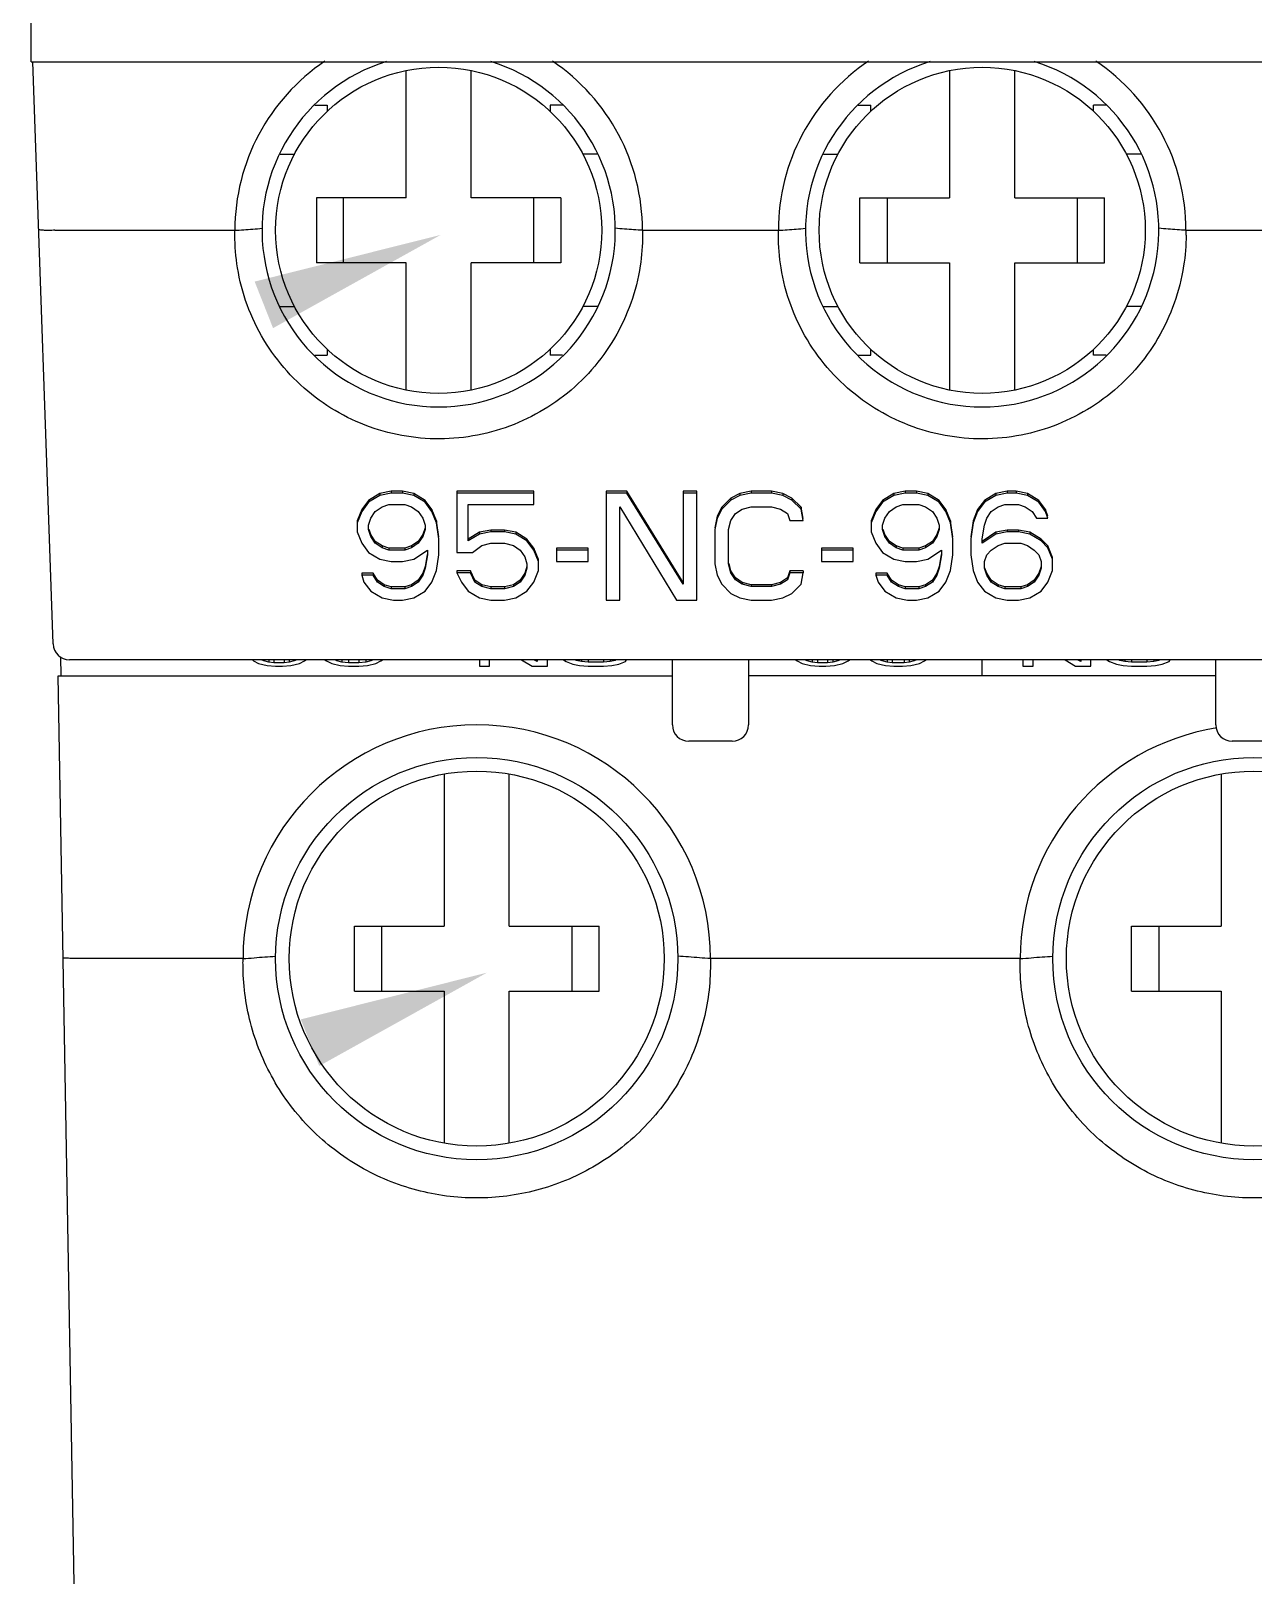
# Model space of a CAD drawing. Header units: inches. Extents: x 187 to 137830, y 99 to 66837.
# Drawn here: x 3823.37 to 3845.87, y 27130.01 to 27158.59 of the extents above; entities that cross this region are included whole.
import ezdxf

# ---------------------------------------------------------------- set-up
doc = ezdxf.new("R2010")
doc.units = ezdxf.units.IN
doc.header["$MEASUREMENT"] = 0
doc.layers.add('AM_5', color=3, linetype='Continuous', lineweight=25)

msp = doc.modelspace()

# ---------------------------------------------------------------- linework, layer by layer
at = {"color": 7, "linetype": 'Continuous'}
for p, q in [((3823.371, 27158.02), (3823.371, 27186.82)), ((3823.371, 27158.02), (3868.371, 27158.02)), ((3823.777, 27147.309), (3823.403, 27158.021)), ((3830.271, 27155.52), (3830.271, 27157.859)), ((3831.471, 27155.52), (3831.471, 27157.859)), ((3840.271, 27157.859), (3840.271, 27155.52)), ((3841.471, 27155.52), (3841.471, 27157.859)), ((3828.59, 27157.22), (3828.821, 27157.22)), ((3828.821, 27157.22), (3828.821, 27157.11)), ((3833.153, 27157.22), (3832.921, 27157.22)), ((3832.921, 27157.22), (3832.921, 27157.11)), ((3838.59, 27157.22), (3838.821, 27157.22)), ((3838.821, 27157.11), (3838.821, 27157.22)), ((3843.153, 27157.22), (3842.921, 27157.22)), ((3842.921, 27157.11), (3842.921, 27157.22)), ((3827.953, 27156.32), (3828.222, 27156.32)), ((3833.789, 27156.32), (3833.521, 27156.32)), ((3837.953, 27156.32), (3838.222, 27156.32)), ((3843.789, 27156.32), (3843.521, 27156.32)), ((3830.271, 27155.52), (3828.621, 27155.52)), ((3828.621, 27155.52), (3828.621, 27154.32)), ((3829.121, 27154.32), (3829.121, 27155.52)), ((3833.121, 27155.52), (3831.471, 27155.52)), ((3832.621, 27154.32), (3832.621, 27155.52)), ((3833.121, 27155.52), (3833.121, 27154.32)), ((3838.621, 27155.52), (3840.271, 27155.52)), ((3838.621, 27154.32), (3838.621, 27155.52)), ((3839.121, 27155.52), (3839.121, 27154.32)), ((3841.471, 27155.52), (3843.121, 27155.52)), ((3842.621, 27155.52), (3842.621, 27154.32)), ((3843.121, 27154.32), (3843.121, 27155.52)), ((3823.809, 27154.92), (3827.122, 27154.92)), ((3834.62, 27154.92), (3837.122, 27154.92)), ((3844.62, 27154.92), (3847.122, 27154.92)), ((3830.271, 27154.32), (3828.621, 27154.32)), ((3830.271, 27151.98), (3830.271, 27154.32)), ((3833.121, 27154.32), (3831.471, 27154.32)), ((3831.471, 27151.98), (3831.471, 27154.32)), ((3838.621, 27154.32), (3840.271, 27154.32)), ((3840.271, 27154.32), (3840.271, 27151.98)), ((3841.471, 27154.32), (3843.121, 27154.32)), ((3841.471, 27151.98), (3841.471, 27154.32)), ((3827.954, 27153.52), (3828.222, 27153.52)), ((3833.789, 27153.52), (3833.521, 27153.52)), ((3837.954, 27153.52), (3838.222, 27153.52)), ((3843.789, 27153.52), (3843.521, 27153.52)), ((3828.821, 27152.73), (3828.821, 27152.62)), ((3832.921, 27152.73), (3832.921, 27152.62)), ((3838.821, 27152.62), (3838.821, 27152.73)), ((3842.921, 27152.62), (3842.921, 27152.73)), ((3828.59, 27152.62), (3828.821, 27152.62)), ((3833.152, 27152.62), (3832.921, 27152.62)), ((3838.59, 27152.62), (3838.821, 27152.62)), ((3843.152, 27152.62), (3842.921, 27152.62)), ((3829.58, 27149.951), (3829.455, 27149.783)), ((3829.58, 27149.916), (3829.455, 27149.749)), ((3829.788, 27150.077), (3829.58, 27149.951)), ((3829.788, 27150.042), (3829.58, 27149.916)), ((3829.58, 27149.951), (3829.58, 27149.916)), ((3829.996, 27150.119), (3829.788, 27150.077)), ((3829.996, 27150.084), (3829.788, 27150.042)), ((3829.788, 27150.077), (3829.788, 27150.042)), ((3829.83, 27149.832), (3829.955, 27149.874)), ((3829.955, 27149.874), (3830.246, 27149.874)), ((3830.205, 27150.119), (3829.996, 27150.119)), ((3829.996, 27150.119), (3829.996, 27150.084)), ((3830.205, 27150.084), (3829.996, 27150.084)), ((3830.413, 27150.077), (3830.205, 27150.119)), ((3830.205, 27150.119), (3830.205, 27150.084)), ((3830.413, 27150.042), (3830.205, 27150.084)), ((3830.246, 27149.874), (3830.371, 27149.832)), ((3830.621, 27149.951), (3830.413, 27150.077)), ((3830.413, 27150.077), (3830.413, 27150.042)), ((3830.621, 27149.916), (3830.413, 27150.042)), ((3830.746, 27149.783), (3830.621, 27149.951)), ((3830.621, 27149.951), (3830.621, 27149.916)), ((3830.746, 27149.749), (3830.621, 27149.916)), ((3832.621, 27150.119), (3831.205, 27150.119)), ((3831.205, 27150.119), (3831.205, 27148.994)), ((3832.621, 27150.084), (3831.205, 27150.084)), ((3831.413, 27149.874), (3832.621, 27149.874)), ((3831.413, 27149.204), (3831.413, 27149.874)), ((3832.621, 27149.874), (3832.621, 27150.119)), ((3834.33, 27150.119), (3833.955, 27150.119)), ((3833.955, 27150.119), (3833.955, 27148.114)), ((3834.33, 27150.084), (3833.955, 27150.084)), ((3835.371, 27148.442), (3834.33, 27150.119)), ((3834.33, 27150.119), (3834.33, 27150.084)), ((3835.371, 27148.408), (3834.33, 27150.084)), ((3835.621, 27150.119), (3835.371, 27150.119)), ((3835.371, 27150.119), (3835.371, 27148.408)), ((3835.621, 27150.084), (3835.371, 27150.084)), ((3835.621, 27148.114), (3835.621, 27150.119)), ((3836.246, 27149.993), (3836.08, 27149.825)), ((3836.246, 27149.958), (3836.08, 27149.79)), ((3836.413, 27150.077), (3836.246, 27149.993)), ((3836.413, 27150.042), (3836.246, 27149.958)), ((3836.246, 27149.993), (3836.246, 27149.958)), ((3836.621, 27150.119), (3836.413, 27150.077)), ((3836.621, 27150.084), (3836.413, 27150.042)), ((3836.413, 27150.077), (3836.413, 27150.042)), ((3836.996, 27150.119), (3836.621, 27150.119)), ((3836.621, 27150.119), (3836.621, 27150.084)), ((3836.996, 27150.084), (3836.621, 27150.084)), ((3837.205, 27150.077), (3836.996, 27150.119)), ((3836.996, 27150.119), (3836.996, 27150.084)), ((3837.205, 27150.042), (3836.996, 27150.084)), ((3837.371, 27149.993), (3837.205, 27150.077)), ((3837.205, 27150.077), (3837.205, 27150.042)), ((3837.371, 27149.958), (3837.205, 27150.042)), ((3837.538, 27149.825), (3837.371, 27149.993)), ((3837.371, 27149.993), (3837.371, 27149.958)), ((3837.538, 27149.79), (3837.371, 27149.958)), ((3839.038, 27149.951), (3838.913, 27149.783)), ((3839.038, 27149.916), (3838.913, 27149.749)), ((3839.246, 27150.077), (3839.038, 27149.951)), ((3839.246, 27150.042), (3839.038, 27149.916)), ((3839.038, 27149.951), (3839.038, 27149.916)), ((3839.455, 27150.119), (3839.246, 27150.077)), ((3839.455, 27150.084), (3839.246, 27150.042)), ((3839.246, 27150.077), (3839.246, 27150.042)), ((3839.288, 27149.832), (3839.413, 27149.874)), ((3839.413, 27149.874), (3839.705, 27149.874)), ((3839.663, 27150.119), (3839.455, 27150.119)), ((3839.455, 27150.119), (3839.455, 27150.084)), ((3839.663, 27150.084), (3839.455, 27150.084)), ((3839.871, 27150.077), (3839.663, 27150.119)), ((3839.663, 27150.119), (3839.663, 27150.084)), ((3839.871, 27150.042), (3839.663, 27150.084)), ((3839.705, 27149.874), (3839.83, 27149.832)), ((3840.08, 27149.951), (3839.871, 27150.077)), ((3839.871, 27150.077), (3839.871, 27150.042)), ((3840.08, 27149.916), (3839.871, 27150.042)), ((3840.205, 27149.783), (3840.08, 27149.951)), ((3840.08, 27149.951), (3840.08, 27149.916)), ((3840.205, 27149.749), (3840.08, 27149.916)), ((3840.913, 27149.951), (3840.788, 27149.783)), ((3840.913, 27149.916), (3840.788, 27149.749)), ((3841.121, 27150.077), (3840.913, 27149.951)), ((3841.121, 27150.042), (3840.913, 27149.916)), ((3840.913, 27149.951), (3840.913, 27149.916)), ((3841.33, 27150.119), (3841.121, 27150.077)), ((3841.33, 27150.084), (3841.121, 27150.042)), ((3841.121, 27150.077), (3841.121, 27150.042)), ((3841.163, 27149.832), (3841.288, 27149.874)), ((3841.288, 27149.874), (3841.538, 27149.874)), ((3841.496, 27150.119), (3841.33, 27150.119)), ((3841.33, 27150.119), (3841.33, 27150.084)), ((3841.496, 27150.084), (3841.33, 27150.084)), ((3841.705, 27150.077), (3841.496, 27150.119)), ((3841.496, 27150.119), (3841.496, 27150.084)), ((3841.705, 27150.042), (3841.496, 27150.084)), ((3841.538, 27149.874), (3841.663, 27149.832)), ((3841.913, 27149.951), (3841.705, 27150.077)), ((3841.705, 27150.077), (3841.705, 27150.042)), ((3841.913, 27149.916), (3841.705, 27150.042)), ((3842.038, 27149.783), (3841.913, 27149.951)), ((3841.913, 27149.951), (3841.913, 27149.916)), ((3842.038, 27149.749), (3841.913, 27149.916)), ((3829.455, 27149.783), (3829.371, 27149.574)), ((3829.455, 27149.749), (3829.371, 27149.539)), ((3829.371, 27149.574), (3829.371, 27149.371)), ((3829.455, 27149.783), (3829.455, 27149.749)), ((3829.58, 27149.497), (3829.621, 27149.623)), ((3829.621, 27149.623), (3829.705, 27149.749)), ((3829.705, 27149.749), (3829.83, 27149.832)), ((3830.371, 27149.832), (3830.496, 27149.749)), ((3830.496, 27149.749), (3830.58, 27149.623)), ((3830.58, 27149.623), (3830.621, 27149.497)), ((3830.83, 27149.574), (3830.746, 27149.783)), ((3830.746, 27149.783), (3830.746, 27149.749)), ((3830.83, 27149.539), (3830.746, 27149.749)), ((3830.871, 27149.28), (3830.83, 27149.574)), ((3830.83, 27149.574), (3830.83, 27149.539)), ((3834.205, 27149.832), (3835.246, 27148.114)), ((3834.205, 27148.114), (3834.205, 27149.832)), ((3835.996, 27149.658), (3835.955, 27149.448)), ((3835.996, 27149.623), (3835.955, 27149.413)), ((3836.08, 27149.825), (3835.996, 27149.658)), ((3836.08, 27149.79), (3835.996, 27149.623)), ((3835.996, 27149.658), (3835.996, 27149.623)), ((3836.08, 27149.825), (3836.08, 27149.79)), ((3836.205, 27149.413), (3836.246, 27149.581)), ((3836.246, 27149.581), (3836.33, 27149.707)), ((3836.33, 27149.707), (3836.455, 27149.79)), ((3836.455, 27149.79), (3836.621, 27149.832)), ((3836.621, 27149.832), (3836.996, 27149.832)), ((3836.996, 27149.832), (3837.163, 27149.79)), ((3837.163, 27149.79), (3837.288, 27149.707)), ((3837.288, 27149.707), (3837.33, 27149.581)), ((3837.33, 27149.581), (3837.58, 27149.581)), ((3837.58, 27149.616), (3837.538, 27149.825)), ((3837.538, 27149.825), (3837.538, 27149.79)), ((3837.58, 27149.581), (3837.538, 27149.79)), ((3838.913, 27149.783), (3838.83, 27149.574)), ((3838.913, 27149.749), (3838.83, 27149.539)), ((3838.83, 27149.574), (3838.83, 27149.371)), ((3838.913, 27149.783), (3838.913, 27149.749)), ((3839.038, 27149.497), (3839.08, 27149.623)), ((3839.08, 27149.623), (3839.163, 27149.749)), ((3839.163, 27149.749), (3839.288, 27149.832)), ((3839.83, 27149.832), (3839.955, 27149.749)), ((3839.955, 27149.749), (3840.038, 27149.623)), ((3840.038, 27149.623), (3840.08, 27149.497)), ((3840.288, 27149.574), (3840.205, 27149.783)), ((3840.205, 27149.783), (3840.205, 27149.749)), ((3840.288, 27149.539), (3840.205, 27149.749)), ((3840.33, 27149.28), (3840.288, 27149.574)), ((3840.288, 27149.574), (3840.288, 27149.539)), ((3840.705, 27149.574), (3840.663, 27149.28)), ((3840.788, 27149.783), (3840.705, 27149.574)), ((3840.788, 27149.749), (3840.705, 27149.539)), ((3840.705, 27149.574), (3840.705, 27149.539)), ((3840.788, 27149.783), (3840.788, 27149.749)), ((3840.913, 27149.497), (3840.955, 27149.623)), ((3840.955, 27149.623), (3841.038, 27149.749)), ((3841.038, 27149.749), (3841.163, 27149.832)), ((3841.663, 27149.832), (3841.788, 27149.749)), ((3841.788, 27149.749), (3841.871, 27149.623)), ((3841.871, 27149.623), (3842.08, 27149.623)), ((3842.08, 27149.658), (3842.038, 27149.783)), ((3842.038, 27149.783), (3842.038, 27149.749)), ((3842.08, 27149.623), (3842.038, 27149.749)), ((3829.371, 27149.371), (3829.455, 27149.162)), ((3829.58, 27149.413), (3829.58, 27149.497)), ((3829.621, 27149.288), (3829.58, 27149.413)), ((3829.621, 27149.322), (3829.59, 27149.417)), ((3829.705, 27149.197), (3829.621, 27149.322)), ((3829.705, 27149.162), (3829.621, 27149.288)), ((3830.58, 27149.322), (3830.496, 27149.197)), ((3830.58, 27149.288), (3830.496, 27149.162)), ((3830.621, 27149.448), (3830.58, 27149.322)), ((3830.621, 27149.413), (3830.58, 27149.288)), ((3830.58, 27149.322), (3830.58, 27149.288)), ((3830.621, 27149.497), (3830.621, 27149.413)), ((3830.871, 27149.246), (3830.83, 27149.539)), ((3831.621, 27149.364), (3831.413, 27149.239)), ((3831.621, 27149.329), (3831.413, 27149.204)), ((3831.83, 27149.406), (3831.621, 27149.364)), ((3831.83, 27149.371), (3831.621, 27149.329)), ((3831.621, 27149.364), (3831.621, 27149.329)), ((3832.08, 27149.406), (3831.83, 27149.406)), ((3831.83, 27149.406), (3831.83, 27149.371)), ((3832.08, 27149.371), (3831.83, 27149.371)), ((3832.288, 27149.364), (3832.08, 27149.406)), ((3832.08, 27149.406), (3832.08, 27149.371)), ((3832.288, 27149.329), (3832.08, 27149.371)), ((3832.496, 27149.239), (3832.288, 27149.364)), ((3832.288, 27149.364), (3832.288, 27149.329)), ((3832.496, 27149.204), (3832.288, 27149.329)), ((3835.955, 27149.413), (3835.955, 27148.785)), ((3836.205, 27148.785), (3836.205, 27149.413)), ((3838.83, 27149.371), (3838.913, 27149.162)), ((3839.038, 27149.413), (3839.038, 27149.497)), ((3839.08, 27149.288), (3839.038, 27149.413)), ((3839.08, 27149.322), (3839.048, 27149.417)), ((3839.163, 27149.197), (3839.08, 27149.322)), ((3839.08, 27149.322), (3839.08, 27149.288)), ((3839.163, 27149.162), (3839.08, 27149.288)), ((3840.038, 27149.322), (3839.955, 27149.197)), ((3840.038, 27149.288), (3839.955, 27149.162)), ((3840.08, 27149.448), (3840.038, 27149.322)), ((3840.08, 27149.413), (3840.038, 27149.288)), ((3840.038, 27149.322), (3840.038, 27149.288)), ((3840.08, 27149.497), (3840.08, 27149.413)), ((3840.33, 27149.246), (3840.288, 27149.539)), ((3840.705, 27149.539), (3840.663, 27149.246)), ((3840.871, 27149.246), (3840.913, 27149.497)), ((3841.121, 27149.364), (3840.871, 27149.197)), ((3841.121, 27149.329), (3840.871, 27149.162)), ((3841.33, 27149.406), (3841.121, 27149.364)), ((3841.33, 27149.371), (3841.121, 27149.329)), ((3841.121, 27149.364), (3841.121, 27149.329)), ((3841.538, 27149.406), (3841.33, 27149.406)), ((3841.33, 27149.406), (3841.33, 27149.371)), ((3841.538, 27149.371), (3841.33, 27149.371)), ((3841.746, 27149.364), (3841.538, 27149.406)), ((3841.538, 27149.406), (3841.538, 27149.371)), ((3841.746, 27149.329), (3841.538, 27149.371)), ((3841.955, 27149.239), (3841.746, 27149.364)), ((3841.746, 27149.364), (3841.746, 27149.329)), ((3841.955, 27149.204), (3841.746, 27149.329)), ((3829.455, 27149.162), (3829.58, 27148.994)), ((3829.58, 27148.994), (3829.788, 27148.869)), ((3829.83, 27149.113), (3829.705, 27149.197)), ((3829.705, 27149.197), (3829.705, 27149.162)), ((3829.83, 27149.078), (3829.705, 27149.162)), ((3829.955, 27149.071), (3829.83, 27149.113)), ((3829.83, 27149.113), (3829.83, 27149.078)), ((3829.955, 27149.036), (3829.83, 27149.078)), ((3830.246, 27149.071), (3829.955, 27149.071)), ((3829.955, 27149.071), (3829.955, 27149.036)), ((3830.246, 27149.036), (3829.955, 27149.036)), ((3830.371, 27149.113), (3830.246, 27149.071)), ((3830.371, 27149.078), (3830.246, 27149.036)), ((3830.246, 27149.071), (3830.246, 27149.036)), ((3830.496, 27149.197), (3830.371, 27149.113)), ((3830.496, 27149.162), (3830.371, 27149.078)), ((3830.371, 27149.113), (3830.371, 27149.078)), ((3830.413, 27148.869), (3830.663, 27149.036)), ((3830.496, 27149.197), (3830.496, 27149.162)), ((3830.663, 27149.036), (3830.663, 27148.952)), ((3830.871, 27148.952), (3830.871, 27149.246)), ((3831.205, 27148.994), (3831.496, 27148.994)), ((3831.496, 27148.994), (3831.663, 27149.12)), ((3831.663, 27149.12), (3831.83, 27149.162)), ((3831.83, 27149.162), (3832.08, 27149.162)), ((3832.08, 27149.162), (3832.246, 27149.12)), ((3832.246, 27149.12), (3832.371, 27149.036)), ((3832.371, 27149.036), (3832.455, 27148.91)), ((3832.621, 27149.071), (3832.496, 27149.239)), ((3832.496, 27149.239), (3832.496, 27149.204)), ((3832.621, 27149.036), (3832.496, 27149.204)), ((3832.705, 27148.861), (3832.621, 27149.071)), ((3832.621, 27149.071), (3832.621, 27149.036)), ((3832.705, 27148.827), (3832.621, 27149.036)), ((3833.621, 27149.071), (3833.038, 27149.071)), ((3833.038, 27149.071), (3833.038, 27148.827)), ((3833.621, 27149.036), (3833.038, 27149.036)), ((3833.621, 27148.827), (3833.621, 27149.071)), ((3838.496, 27149.071), (3837.913, 27149.071)), ((3837.913, 27149.071), (3837.913, 27148.827)), ((3838.496, 27149.036), (3837.913, 27149.036)), ((3838.496, 27148.827), (3838.496, 27149.071)), ((3838.913, 27149.162), (3839.038, 27148.994)), ((3839.038, 27148.994), (3839.246, 27148.869)), ((3839.288, 27149.113), (3839.163, 27149.197)), ((3839.163, 27149.197), (3839.163, 27149.162)), ((3839.288, 27149.078), (3839.163, 27149.162)), ((3839.413, 27149.071), (3839.288, 27149.113)), ((3839.288, 27149.113), (3839.288, 27149.078)), ((3839.413, 27149.036), (3839.288, 27149.078)), ((3839.705, 27149.071), (3839.413, 27149.071)), ((3839.413, 27149.071), (3839.413, 27149.036)), ((3839.705, 27149.036), (3839.413, 27149.036)), ((3839.83, 27149.113), (3839.705, 27149.071)), ((3839.83, 27149.078), (3839.705, 27149.036)), ((3839.705, 27149.071), (3839.705, 27149.036)), ((3839.955, 27149.197), (3839.83, 27149.113)), ((3839.955, 27149.162), (3839.83, 27149.078)), ((3839.83, 27149.113), (3839.83, 27149.078)), ((3839.871, 27148.869), (3840.121, 27149.036)), ((3839.955, 27149.197), (3839.955, 27149.162)), ((3840.121, 27149.036), (3840.121, 27148.952)), ((3840.33, 27148.952), (3840.33, 27149.246)), ((3840.663, 27149.246), (3840.663, 27148.952)), ((3840.871, 27149.162), (3840.871, 27149.246)), ((3840.955, 27148.952), (3841.038, 27149.036)), ((3841.038, 27149.036), (3841.163, 27149.12)), ((3841.163, 27149.12), (3841.288, 27149.162)), ((3841.288, 27149.162), (3841.58, 27149.162)), ((3841.58, 27149.162), (3841.705, 27149.12)), ((3841.705, 27149.12), (3841.83, 27149.036)), ((3841.83, 27149.036), (3841.913, 27148.952)), ((3842.08, 27149.113), (3841.955, 27149.239)), ((3841.955, 27149.239), (3841.955, 27149.204)), ((3842.08, 27149.078), (3841.955, 27149.204)), ((3842.163, 27148.903), (3842.08, 27149.113)), ((3842.08, 27149.113), (3842.08, 27149.078)), ((3842.163, 27148.869), (3842.08, 27149.078)), ((3829.788, 27148.869), (3829.996, 27148.827)), ((3829.996, 27148.827), (3830.205, 27148.827)), ((3830.205, 27148.827), (3830.413, 27148.869)), ((3830.621, 27148.736), (3830.58, 27148.61)), ((3830.621, 27148.701), (3830.58, 27148.575)), ((3830.657, 27148.953), (3830.621, 27148.736)), ((3830.663, 27148.952), (3830.621, 27148.701)), ((3830.621, 27148.736), (3830.621, 27148.701)), ((3830.83, 27148.659), (3830.871, 27148.952)), ((3832.455, 27148.91), (3832.496, 27148.785)), ((3832.496, 27148.736), (3832.455, 27148.61)), ((3832.496, 27148.701), (3832.455, 27148.575)), ((3832.496, 27148.785), (3832.496, 27148.701)), ((3832.705, 27148.659), (3832.705, 27148.861)), ((3833.038, 27148.827), (3833.621, 27148.827)), ((3835.955, 27148.785), (3835.996, 27148.575)), ((3836.246, 27148.617), (3836.205, 27148.785)), ((3836.246, 27148.652), (3836.213, 27148.787)), ((3837.913, 27148.827), (3838.496, 27148.827)), ((3839.246, 27148.869), (3839.455, 27148.827)), ((3839.455, 27148.827), (3839.663, 27148.827)), ((3839.663, 27148.827), (3839.871, 27148.869)), ((3840.08, 27148.736), (3840.038, 27148.61)), ((3840.08, 27148.701), (3840.038, 27148.575)), ((3840.116, 27148.953), (3840.08, 27148.736)), ((3840.121, 27148.952), (3840.08, 27148.701)), ((3840.08, 27148.736), (3840.08, 27148.701)), ((3840.288, 27148.659), (3840.33, 27148.952)), ((3840.663, 27148.952), (3840.705, 27148.659)), ((3840.913, 27148.827), (3840.955, 27148.952)), ((3840.913, 27148.701), (3840.913, 27148.827)), ((3840.955, 27148.575), (3840.913, 27148.701)), ((3840.955, 27148.61), (3840.923, 27148.704)), ((3841.913, 27148.952), (3841.955, 27148.827)), ((3841.955, 27148.736), (3841.913, 27148.61)), ((3841.955, 27148.701), (3841.913, 27148.575)), ((3841.955, 27148.827), (3841.955, 27148.701)), ((3842.163, 27148.659), (3842.163, 27148.903)), ((3829.663, 27148.61), (3829.455, 27148.61)), ((3829.455, 27148.61), (3829.455, 27148.575)), ((3829.663, 27148.575), (3829.455, 27148.575)), ((3829.455, 27148.575), (3829.496, 27148.449)), ((3829.496, 27148.449), (3829.621, 27148.282)), ((3829.746, 27148.484), (3829.663, 27148.61)), ((3829.663, 27148.61), (3829.663, 27148.575)), ((3829.746, 27148.449), (3829.663, 27148.575)), ((3829.871, 27148.4), (3829.746, 27148.484)), ((3829.746, 27148.484), (3829.746, 27148.449)), ((3829.871, 27148.366), (3829.746, 27148.449)), ((3830.496, 27148.484), (3830.371, 27148.4)), ((3830.496, 27148.449), (3830.371, 27148.366)), ((3830.58, 27148.61), (3830.496, 27148.484)), ((3830.58, 27148.575), (3830.496, 27148.449)), ((3830.496, 27148.484), (3830.496, 27148.449)), ((3830.58, 27148.61), (3830.58, 27148.575)), ((3830.621, 27148.282), (3830.746, 27148.449)), ((3830.746, 27148.449), (3830.83, 27148.659)), ((3831.455, 27148.652), (3831.205, 27148.652)), ((3831.205, 27148.652), (3831.205, 27148.617)), ((3831.455, 27148.617), (3831.205, 27148.617)), ((3831.205, 27148.617), (3831.288, 27148.449)), ((3831.288, 27148.449), (3831.413, 27148.282)), ((3831.538, 27148.484), (3831.455, 27148.652)), ((3831.455, 27148.652), (3831.455, 27148.617)), ((3831.538, 27148.449), (3831.455, 27148.617)), ((3831.663, 27148.4), (3831.538, 27148.484)), ((3831.538, 27148.484), (3831.538, 27148.449)), ((3831.663, 27148.366), (3831.538, 27148.449)), ((3832.371, 27148.484), (3832.246, 27148.4)), ((3832.371, 27148.449), (3832.246, 27148.366)), ((3832.455, 27148.61), (3832.371, 27148.484)), ((3832.455, 27148.575), (3832.371, 27148.449)), ((3832.371, 27148.484), (3832.371, 27148.449)), ((3832.455, 27148.61), (3832.455, 27148.575)), ((3832.496, 27148.282), (3832.621, 27148.449)), ((3832.621, 27148.449), (3832.705, 27148.659)), ((3835.996, 27148.575), (3836.08, 27148.408)), ((3836.08, 27148.408), (3836.246, 27148.24)), ((3836.33, 27148.526), (3836.246, 27148.652)), ((3836.246, 27148.652), (3836.246, 27148.617)), ((3836.33, 27148.491), (3836.246, 27148.617)), ((3836.455, 27148.442), (3836.33, 27148.526)), ((3836.33, 27148.526), (3836.33, 27148.491)), ((3836.455, 27148.408), (3836.33, 27148.491)), ((3836.621, 27148.4), (3836.455, 27148.442)), ((3836.455, 27148.442), (3836.455, 27148.408)), ((3836.621, 27148.366), (3836.455, 27148.408)), ((3837.163, 27148.442), (3836.996, 27148.4)), ((3837.163, 27148.408), (3836.996, 27148.366)), ((3837.288, 27148.526), (3837.163, 27148.442)), ((3837.288, 27148.491), (3837.163, 27148.408)), ((3837.163, 27148.442), (3837.163, 27148.408)), ((3837.33, 27148.652), (3837.288, 27148.526)), ((3837.33, 27148.617), (3837.288, 27148.491)), ((3837.288, 27148.526), (3837.288, 27148.491)), ((3837.58, 27148.652), (3837.33, 27148.652)), ((3837.33, 27148.652), (3837.33, 27148.617)), ((3837.58, 27148.617), (3837.33, 27148.617)), ((3837.371, 27148.24), (3837.538, 27148.408)), ((3837.538, 27148.408), (3837.58, 27148.617)), ((3837.58, 27148.652), (3837.58, 27148.617)), ((3839.121, 27148.61), (3838.913, 27148.61)), ((3838.913, 27148.61), (3838.913, 27148.575)), ((3839.121, 27148.575), (3838.913, 27148.575)), ((3838.913, 27148.575), (3838.955, 27148.449)), ((3838.955, 27148.449), (3839.08, 27148.282)), ((3839.205, 27148.484), (3839.121, 27148.61)), ((3839.121, 27148.61), (3839.121, 27148.575)), ((3839.205, 27148.449), (3839.121, 27148.575)), ((3839.33, 27148.4), (3839.205, 27148.484)), ((3839.205, 27148.484), (3839.205, 27148.449)), ((3839.33, 27148.366), (3839.205, 27148.449)), ((3839.955, 27148.484), (3839.83, 27148.4)), ((3839.955, 27148.449), (3839.83, 27148.366)), ((3840.038, 27148.61), (3839.955, 27148.484)), ((3840.038, 27148.575), (3839.955, 27148.449)), ((3839.955, 27148.484), (3839.955, 27148.449)), ((3840.038, 27148.61), (3840.038, 27148.575)), ((3840.08, 27148.282), (3840.205, 27148.449)), ((3840.205, 27148.449), (3840.288, 27148.659)), ((3840.705, 27148.659), (3840.788, 27148.449)), ((3840.788, 27148.449), (3840.913, 27148.282)), ((3841.038, 27148.484), (3840.955, 27148.61)), ((3841.038, 27148.449), (3840.955, 27148.575)), ((3841.163, 27148.4), (3841.038, 27148.484)), ((3841.038, 27148.484), (3841.038, 27148.449)), ((3841.163, 27148.366), (3841.038, 27148.449)), ((3841.83, 27148.484), (3841.705, 27148.4)), ((3841.83, 27148.449), (3841.705, 27148.366)), ((3841.913, 27148.61), (3841.83, 27148.484)), ((3841.913, 27148.575), (3841.83, 27148.449)), ((3841.83, 27148.484), (3841.83, 27148.449)), ((3841.913, 27148.61), (3841.913, 27148.575)), ((3841.955, 27148.282), (3842.08, 27148.449)), ((3842.08, 27148.449), (3842.163, 27148.659)), ((3829.621, 27148.282), (3829.83, 27148.156)), ((3829.83, 27148.156), (3830.038, 27148.114)), ((3829.996, 27148.358), (3829.871, 27148.4)), ((3829.871, 27148.4), (3829.871, 27148.366)), ((3829.996, 27148.324), (3829.871, 27148.366)), ((3830.246, 27148.358), (3829.996, 27148.358)), ((3829.996, 27148.358), (3829.996, 27148.324)), ((3830.246, 27148.324), (3829.996, 27148.324)), ((3830.205, 27148.114), (3830.413, 27148.156)), ((3830.371, 27148.4), (3830.246, 27148.358)), ((3830.371, 27148.366), (3830.246, 27148.324)), ((3830.246, 27148.358), (3830.246, 27148.324)), ((3830.371, 27148.4), (3830.371, 27148.366)), ((3830.413, 27148.156), (3830.621, 27148.282)), ((3831.413, 27148.282), (3831.621, 27148.156)), ((3831.621, 27148.156), (3831.83, 27148.114)), ((3831.83, 27148.358), (3831.663, 27148.4)), ((3831.663, 27148.4), (3831.663, 27148.366)), ((3831.83, 27148.324), (3831.663, 27148.366)), ((3832.08, 27148.358), (3831.83, 27148.358)), ((3831.83, 27148.358), (3831.83, 27148.324)), ((3832.08, 27148.324), (3831.83, 27148.324)), ((3832.246, 27148.4), (3832.08, 27148.358)), ((3832.246, 27148.366), (3832.08, 27148.324)), ((3832.08, 27148.358), (3832.08, 27148.324)), ((3832.08, 27148.114), (3832.288, 27148.156)), ((3832.246, 27148.4), (3832.246, 27148.366)), ((3832.288, 27148.156), (3832.496, 27148.282)), ((3836.246, 27148.24), (3836.413, 27148.156)), ((3836.413, 27148.156), (3836.621, 27148.114)), ((3836.996, 27148.4), (3836.621, 27148.4)), ((3836.621, 27148.4), (3836.621, 27148.366)), ((3836.996, 27148.366), (3836.621, 27148.366)), ((3836.996, 27148.4), (3836.996, 27148.366)), ((3836.996, 27148.114), (3837.205, 27148.156)), ((3837.205, 27148.156), (3837.371, 27148.24)), ((3839.08, 27148.282), (3839.288, 27148.156)), ((3839.288, 27148.156), (3839.496, 27148.114)), ((3839.455, 27148.358), (3839.33, 27148.4)), ((3839.33, 27148.4), (3839.33, 27148.366)), ((3839.455, 27148.324), (3839.33, 27148.366)), ((3839.705, 27148.358), (3839.455, 27148.358)), ((3839.455, 27148.358), (3839.455, 27148.324)), ((3839.705, 27148.324), (3839.455, 27148.324)), ((3839.663, 27148.114), (3839.871, 27148.156)), ((3839.83, 27148.4), (3839.705, 27148.358)), ((3839.83, 27148.366), (3839.705, 27148.324)), ((3839.705, 27148.358), (3839.705, 27148.324)), ((3839.83, 27148.4), (3839.83, 27148.366)), ((3839.871, 27148.156), (3840.08, 27148.282)), ((3840.913, 27148.282), (3841.121, 27148.156)), ((3841.121, 27148.156), (3841.33, 27148.114)), ((3841.288, 27148.358), (3841.163, 27148.4)), ((3841.163, 27148.4), (3841.163, 27148.366)), ((3841.288, 27148.324), (3841.163, 27148.366)), ((3841.58, 27148.358), (3841.288, 27148.358)), ((3841.288, 27148.358), (3841.288, 27148.324)), ((3841.58, 27148.324), (3841.288, 27148.324)), ((3841.538, 27148.114), (3841.746, 27148.156)), ((3841.705, 27148.4), (3841.58, 27148.358)), ((3841.705, 27148.366), (3841.58, 27148.324)), ((3841.58, 27148.358), (3841.58, 27148.324)), ((3841.705, 27148.4), (3841.705, 27148.366)), ((3841.746, 27148.156), (3841.955, 27148.282)), ((3830.038, 27148.114), (3830.205, 27148.114)), ((3831.83, 27148.114), (3832.08, 27148.114)), ((3833.955, 27148.114), (3834.205, 27148.114)), ((3835.246, 27148.114), (3835.621, 27148.114)), ((3836.621, 27148.114), (3836.996, 27148.114)), ((3839.496, 27148.114), (3839.663, 27148.114)), ((3841.33, 27148.114), (3841.538, 27148.114)), ((3823.913, 27147.07), (3823.919, 27146.721)), ((3867.666, 27147.02), (3824.077, 27147.02)), ((3827.443, 27147.02), (3827.465, 27146.996)), ((3827.465, 27146.996), (3827.559, 27146.949)), ((3827.653, 27146.996), (3827.609, 27147.02)), ((3827.653, 27147.02), (3827.653, 27146.996)), ((3827.746, 27146.972), (3827.653, 27146.996)), ((3827.746, 27147.02), (3827.746, 27146.972)), ((3827.84, 27147.02), (3827.84, 27146.961)), ((3828.028, 27147.02), (3828.028, 27146.961)), ((3828.121, 27147.02), (3828.121, 27146.972)), ((3828.215, 27146.996), (3828.121, 27146.972)), ((3828.215, 27147.02), (3828.215, 27146.996)), ((3828.259, 27147.02), (3828.215, 27146.996)), ((3828.309, 27146.949), (3828.403, 27146.996)), ((3828.403, 27146.996), (3828.429, 27147.02)), ((3828.776, 27147.02), (3828.809, 27146.996)), ((3828.809, 27146.996), (3828.903, 27146.949)), ((3828.996, 27146.996), (3828.964, 27147.02)), ((3828.996, 27147.02), (3828.996, 27146.996)), ((3829.09, 27146.972), (3828.996, 27146.996)), ((3829.09, 27147.02), (3829.09, 27146.972)), ((3829.215, 27147.02), (3829.215, 27146.961)), ((3829.403, 27147.02), (3829.403, 27146.961)), ((3829.528, 27147.02), (3829.528, 27146.972)), ((3829.621, 27146.996), (3829.528, 27146.972)), ((3829.621, 27147.02), (3829.621, 27146.996)), ((3829.665, 27147.02), (3829.621, 27146.996)), ((3829.715, 27146.949), (3829.809, 27146.996)), ((3829.809, 27146.996), (3829.835, 27147.02)), ((3831.621, 27147.02), (3831.621, 27146.903)), ((3831.809, 27146.903), (3831.809, 27147.02)), ((3832.398, 27147.02), (3832.59, 27146.903)), ((3832.684, 27146.984), (3832.623, 27147.02)), ((3832.684, 27147.02), (3832.684, 27146.984)), ((3832.871, 27146.903), (3832.871, 27147.02)), ((3833.167, 27147.02), (3833.215, 27146.984)), ((3833.215, 27146.984), (3833.34, 27146.938)), ((3833.403, 27147.007), (3833.38, 27147.02)), ((3833.403, 27147.02), (3833.403, 27147.007)), ((3833.496, 27146.984), (3833.403, 27147.007)), ((3833.496, 27147.02), (3833.496, 27146.984)), ((3833.621, 27146.972), (3833.496, 27146.984)), ((3833.621, 27147.02), (3833.621, 27146.972)), ((3833.903, 27147.02), (3833.903, 27146.972)), ((3834.028, 27146.984), (3833.903, 27146.972)), ((3834.028, 27147.02), (3834.028, 27146.984)), ((3834.121, 27147.007), (3834.028, 27146.984)), ((3834.121, 27147.02), (3834.121, 27147.007)), ((3834.133, 27147.02), (3834.121, 27147.007)), ((3834.184, 27146.938), (3834.309, 27146.984)), ((3834.309, 27146.984), (3834.328, 27147.02)), ((3835.171, 27145.82), (3835.171, 27147.02)), ((3836.571, 27147.02), (3836.571, 27145.82)), ((3837.443, 27147.02), (3837.465, 27146.996)), ((3837.465, 27146.996), (3837.559, 27146.949)), ((3837.653, 27146.996), (3837.609, 27147.02)), ((3837.653, 27147.02), (3837.653, 27146.996)), ((3837.746, 27146.972), (3837.653, 27146.996)), ((3837.746, 27147.02), (3837.746, 27146.972)), ((3837.84, 27147.02), (3837.84, 27146.961)), ((3838.028, 27147.02), (3838.028, 27146.961)), ((3838.121, 27147.02), (3838.121, 27146.972)), ((3838.215, 27146.996), (3838.121, 27146.972)), ((3838.215, 27147.02), (3838.215, 27146.996)), ((3838.259, 27147.02), (3838.215, 27146.996)), ((3838.309, 27146.949), (3838.403, 27146.996)), ((3838.403, 27146.996), (3838.429, 27147.02)), ((3838.814, 27147.02), (3838.84, 27146.996)), ((3838.84, 27146.996), (3838.934, 27146.949)), ((3839.028, 27146.996), (3838.984, 27147.02)), ((3839.028, 27147.02), (3839.028, 27146.996)), ((3839.121, 27146.972), (3839.028, 27146.996)), ((3839.121, 27147.02), (3839.121, 27146.972)), ((3839.215, 27147.02), (3839.215, 27146.961)), ((3839.434, 27147.02), (3839.434, 27146.961)), ((3839.528, 27147.02), (3839.528, 27146.972)), ((3839.621, 27146.996), (3839.528, 27146.972)), ((3839.621, 27147.02), (3839.621, 27146.996)), ((3839.665, 27147.02), (3839.621, 27146.996)), ((3839.715, 27146.949), (3839.809, 27146.996)), ((3839.809, 27146.996), (3839.835, 27147.02)), ((3840.871, 27146.72), (3840.871, 27147.02)), ((3841.621, 27147.02), (3841.621, 27146.903)), ((3841.809, 27146.903), (3841.809, 27147.02)), ((3842.398, 27147.02), (3842.59, 27146.903)), ((3842.684, 27146.984), (3842.623, 27147.02)), ((3842.684, 27147.02), (3842.684, 27146.984)), ((3842.871, 27146.903), (3842.871, 27147.02)), ((3843.167, 27147.02), (3843.215, 27146.984)), ((3843.215, 27146.984), (3843.34, 27146.938)), ((3843.403, 27147.007), (3843.38, 27147.02)), ((3843.403, 27147.02), (3843.403, 27147.007)), ((3843.496, 27146.984), (3843.403, 27147.007)), ((3843.496, 27147.02), (3843.496, 27146.984)), ((3843.621, 27146.972), (3843.496, 27146.984)), ((3843.621, 27147.02), (3843.621, 27146.972)), ((3843.903, 27147.02), (3843.903, 27146.972)), ((3844.028, 27146.984), (3843.903, 27146.972)), ((3844.028, 27147.02), (3844.028, 27146.984)), ((3844.121, 27147.007), (3844.028, 27146.984)), ((3844.121, 27147.02), (3844.121, 27147.007)), ((3844.133, 27147.02), (3844.121, 27147.007)), ((3844.184, 27146.938), (3844.309, 27146.984)), ((3844.309, 27146.984), (3844.328, 27147.02)), ((3845.171, 27145.82), (3845.171, 27147.02)), ((3823.871, 27146.72), (3835.171, 27146.72)), ((3824.163, 27130.015), (3823.871, 27146.72)), ((3827.559, 27146.949), (3827.715, 27146.914)), ((3827.715, 27146.914), (3827.871, 27146.903)), ((3827.84, 27146.961), (3827.746, 27146.972)), ((3828.028, 27146.961), (3827.84, 27146.961)), ((3827.871, 27146.903), (3827.996, 27146.903)), ((3827.996, 27146.903), (3828.153, 27146.914)), ((3828.121, 27146.972), (3828.028, 27146.961)), ((3828.153, 27146.914), (3828.309, 27146.949)), ((3828.903, 27146.949), (3829.059, 27146.914)), ((3829.059, 27146.914), (3829.215, 27146.903)), ((3829.215, 27146.961), (3829.09, 27146.972)), ((3829.403, 27146.961), (3829.215, 27146.961)), ((3829.215, 27146.903), (3829.403, 27146.903)), ((3829.528, 27146.972), (3829.403, 27146.961)), ((3829.403, 27146.903), (3829.559, 27146.914)), ((3829.559, 27146.914), (3829.715, 27146.949)), ((3831.621, 27146.903), (3831.809, 27146.903)), ((3832.59, 27146.903), (3832.871, 27146.903)), ((3833.34, 27146.938), (3833.465, 27146.914)), ((3833.465, 27146.914), (3833.621, 27146.903)), ((3833.903, 27146.972), (3833.621, 27146.972)), ((3833.621, 27146.903), (3833.903, 27146.903)), ((3833.903, 27146.903), (3834.059, 27146.914)), ((3834.059, 27146.914), (3834.184, 27146.938)), ((3845.171, 27146.72), (3836.571, 27146.72)), ((3837.559, 27146.949), (3837.715, 27146.914)), ((3837.715, 27146.914), (3837.871, 27146.903)), ((3837.84, 27146.961), (3837.746, 27146.972)), ((3838.028, 27146.961), (3837.84, 27146.961)), ((3837.871, 27146.903), (3837.996, 27146.903)), ((3837.996, 27146.903), (3838.153, 27146.914)), ((3838.121, 27146.972), (3838.028, 27146.961)), ((3838.153, 27146.914), (3838.309, 27146.949)), ((3838.934, 27146.949), (3839.09, 27146.914)), ((3839.09, 27146.914), (3839.246, 27146.903)), ((3839.215, 27146.961), (3839.121, 27146.972)), ((3839.434, 27146.961), (3839.215, 27146.961)), ((3839.246, 27146.903), (3839.403, 27146.903)), ((3839.403, 27146.903), (3839.559, 27146.914)), ((3839.528, 27146.972), (3839.434, 27146.961)), ((3839.559, 27146.914), (3839.715, 27146.949)), ((3841.621, 27146.903), (3841.809, 27146.903)), ((3842.59, 27146.903), (3842.871, 27146.903)), ((3843.34, 27146.938), (3843.465, 27146.914)), ((3843.465, 27146.914), (3843.621, 27146.903)), ((3843.903, 27146.972), (3843.621, 27146.972)), ((3843.621, 27146.903), (3843.903, 27146.903)), ((3843.903, 27146.903), (3844.059, 27146.914)), ((3844.059, 27146.914), (3844.184, 27146.938)), ((3836.271, 27145.52), (3835.471, 27145.52)), ((3846.271, 27145.52), (3845.471, 27145.52)), ((3830.971, 27144.917), (3830.971, 27142.12)), ((3832.171, 27142.12), (3832.171, 27144.917)), ((3845.271, 27144.917), (3845.271, 27142.12)), ((3829.321, 27142.12), (3830.971, 27142.12)), ((3829.321, 27140.92), (3829.321, 27142.12)), ((3829.821, 27142.12), (3829.821, 27140.92)), ((3832.171, 27142.12), (3833.821, 27142.12)), ((3833.321, 27142.12), (3833.321, 27140.92)), ((3833.821, 27140.92), (3833.821, 27142.12)), ((3843.621, 27142.12), (3845.271, 27142.12)), ((3843.621, 27140.92), (3843.621, 27142.12)), ((3844.121, 27142.12), (3844.121, 27140.92)), ((3827.271, 27141.52), (3824.262, 27141.52)), ((3841.571, 27141.52), (3835.871, 27141.52)), ((3829.321, 27140.92), (3830.971, 27140.92)), ((3830.971, 27140.92), (3830.971, 27138.122)), ((3832.171, 27140.92), (3833.821, 27140.92)), ((3832.171, 27138.122), (3832.171, 27140.92)), ((3843.621, 27140.92), (3845.271, 27140.92)), ((3845.271, 27140.92), (3845.271, 27138.122))]:
    msp.add_line(p, q, dxfattribs=at)
for centre, radius in [((3830.871, 27154.92), 3), ((3840.871, 27154.92), 3), ((3831.571, 27141.52), 3.7), ((3845.871, 27141.52), 3.7), ((3831.571, 27141.52), 3.45), ((3845.871, 27141.52), 3.45)]:
    msp.add_circle(centre, radius, dxfattribs=at)
for centre, radius, start, end in [((3830.871, 27154.92), 3.75, 123.9323, 180), ((3830.871, 27154.92), 3.25, 107.1428, 72.8547), ((3830.871, 27154.92), 3.75, 0, 56.0678), ((3840.871, 27154.92), 3.75, 123.9323, 180), ((3840.871, 27154.92), 3.25, 107.1428, 72.8547), ((3840.871, 27154.92), 3.75, 0, 56.0678), ((3824.077, 27147.32), 0.3, 182, 270), ((3831.571, 27141.52), 4.3, 0, 180), ((3835.471, 27145.82), 0.3, 180, 270), ((3836.271, 27145.82), 0.3, 270, 0), ((3845.871, 27141.52), 4.3, 99.1626, 180), ((3845.471, 27145.82), 0.3, 180, 270)]:
    msp.add_arc(centre, radius, start, end, dxfattribs=at)
for points, start_tangent, end_tangent in [([(3823.811, 27154.92), (3823.696, 27154.918), (3823.598, 27154.92), (3823.533, 27154.926), (3823.51, 27154.936)], (-1, 0), (-0.034899, 0.999391)), ([(3827.121, 27154.92), (3827.284, 27154.929), (3827.451, 27154.943), (3827.622, 27154.958)], (0.997164, 0.075258), (0.995335, 0.096474)), ([(3827.121, 27154.833), (3827.121, 27154.876), (3827.122, 27154.92)], (-0.000658, 1), (0.023063, 0.999734)), ([(3834.622, 27154.833), (3834.578, 27154.265), (3834.406, 27153.581), (3834.104, 27152.933), (3833.685, 27152.354), (3833.17, 27151.87), (3832.577, 27151.494), (3831.927, 27151.235), (3831.239, 27151.101), (3830.538, 27151.098), (3829.849, 27151.225), (3829.196, 27151.478), (3828.601, 27151.849), (3828.081, 27152.328), (3827.656, 27152.903), (3827.348, 27153.548), (3827.17, 27154.23), (3827.121, 27154.833)], (0.000151, -1), (0.0004, 1)), ([(3834.621, 27154.92), (3834.458, 27154.929), (3834.292, 27154.943), (3834.121, 27154.958)], (-0.997169, 0.075198), (-0.99534, 0.096426)), ([(3834.62, 27154.92), (3834.621, 27154.876), (3834.621, 27154.833)], (0.022869, -0.999738), (-0.00093, -1)), ([(3837.121, 27154.92), (3837.284, 27154.929), (3837.451, 27154.943), (3837.622, 27154.958)], (0.997164, 0.075258), (0.995335, 0.096474)), ([(3837.121, 27154.833), (3837.121, 27154.876), (3837.122, 27154.92)], (-0.000658, 1), (0.023063, 0.999734)), ([(3844.622, 27154.833), (3844.578, 27154.265), (3844.406, 27153.581), (3844.104, 27152.933), (3843.685, 27152.354), (3843.17, 27151.87), (3842.577, 27151.494), (3841.927, 27151.235), (3841.239, 27151.101), (3840.538, 27151.098), (3839.849, 27151.225), (3839.196, 27151.478), (3838.601, 27151.849), (3838.081, 27152.328), (3837.656, 27152.903), (3837.348, 27153.548), (3837.17, 27154.23), (3837.121, 27154.833)], (0.000151, -1), (0.0004, 1)), ([(3844.621, 27154.92), (3844.458, 27154.929), (3844.292, 27154.943), (3844.121, 27154.958)], (-0.997169, 0.075198), (-0.99534, 0.096426)), ([(3844.62, 27154.92), (3844.621, 27154.876), (3844.621, 27154.833)], (0.022869, -0.999738), (-0.00093, -1)), ([(3827.271, 27141.52), (3827.474, 27141.535), (3827.674, 27141.552), (3827.872, 27141.565)], (0.997275, 0.073769), (0.995396, 0.095844)), ([(3835.871, 27141.52), (3835.669, 27141.535), (3835.469, 27141.551), (3835.271, 27141.565)], (-0.997293, 0.073525), (-0.995415, 0.095649)), ([(3841.571, 27141.52), (3841.774, 27141.535), (3841.974, 27141.552), (3842.172, 27141.565)], (0.997275, 0.073769), (0.995396, 0.095844)), ([(3824.262, 27141.52), (3824.112, 27141.521), (3824.002, 27141.528), (3823.962, 27141.541)], (-1, 0), (-0.017452, 0.999848)), ([(3835.871, 27141.416), (3835.734, 27140.339), (3835.311, 27139.293), (3834.616, 27138.38), (3833.71, 27137.685), (3832.671, 27137.259), (3831.569, 27137.116), (3830.467, 27137.26), (3829.428, 27137.688), (3828.522, 27138.384), (3827.829, 27139.299), (3827.408, 27140.342), (3827.271, 27141.416)], (0.001875, -0.999998), (0.003062, 0.999995)), ([(3827.271, 27141.416), (3827.271, 27141.468), (3827.273, 27141.52)], (-0.000947, 1), (0.024316, 0.999704)), ([(3835.87, 27141.52), (3835.872, 27141.468), (3835.871, 27141.416)], (0.023607, -0.999721), (-0.001902, -0.999998)), ([(3850.171, 27141.416), (3850.034, 27140.339), (3849.611, 27139.293), (3848.916, 27138.38), (3848.01, 27137.685), (3846.971, 27137.259), (3845.869, 27137.116), (3844.767, 27137.26), (3843.728, 27137.688), (3842.822, 27138.384), (3842.129, 27139.299), (3841.708, 27140.342), (3841.571, 27141.416)], (0.001875, -0.999998), (0.003062, 0.999995)), ([(3841.571, 27141.416), (3841.571, 27141.468), (3841.573, 27141.52)], (-0.000947, 1), (0.024316, 0.999704))]:
    msp.add_spline(points, degree=3, dxfattribs=dict(at, start_tangent=start_tangent, end_tangent=end_tangent))
at = {"layer": 'AM_5', "color": 7, "linetype": 'Continuous'}
for points in [[(3827.824, 27153.12), (3827.485, 27153.977), (3830.909, 27154.836)], [(3828.674, 27139.545), (3828.335, 27140.402), (3831.759, 27141.261)]]:
    msp.add_trace(points, dxfattribs=at)

doc.saveas('drawing.dxf')
